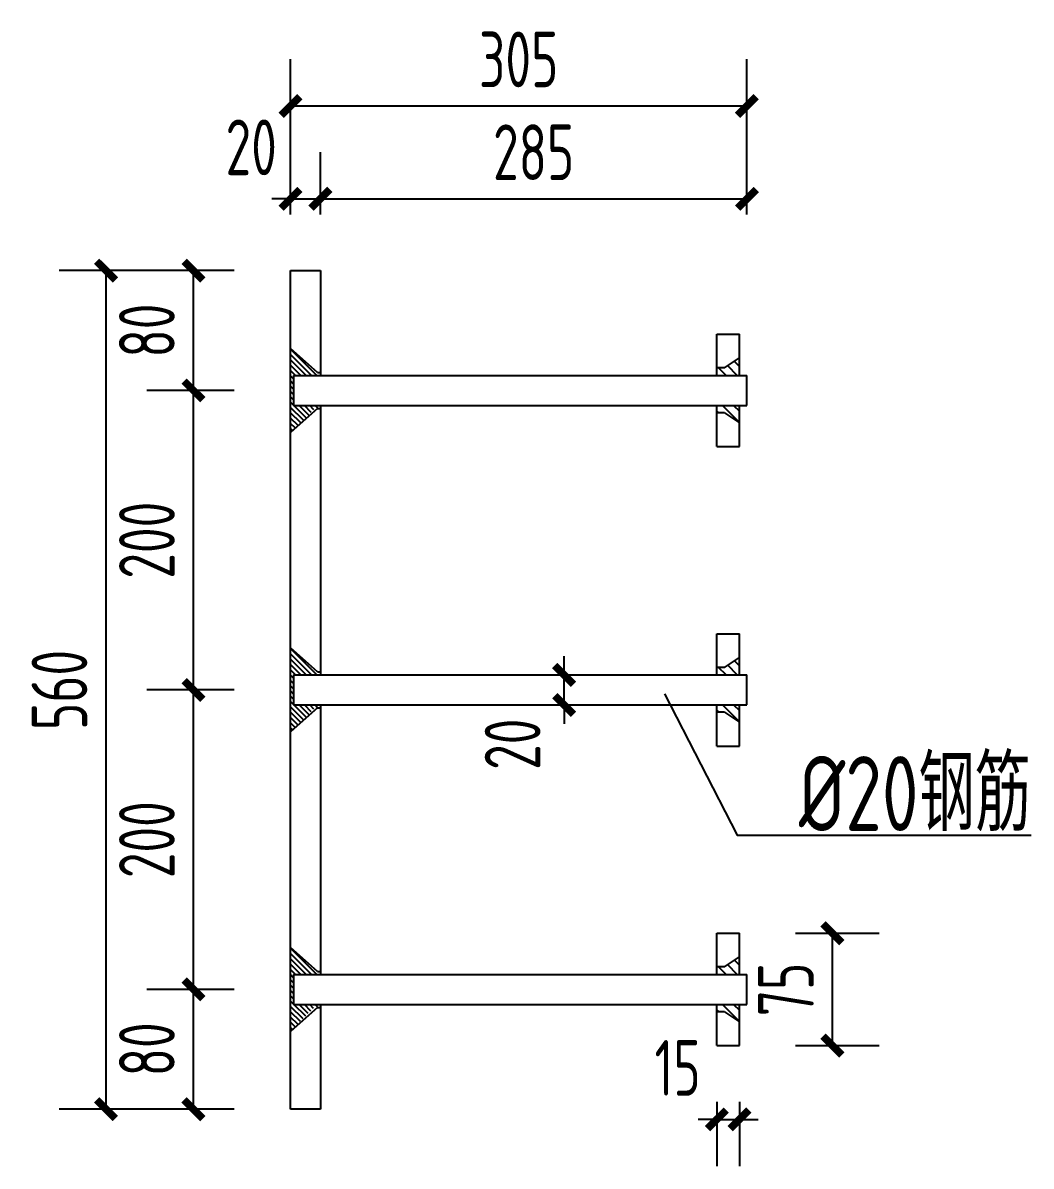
# Model space of a CAD drawing. Extents: x 6827379 to 6887889, y 99218 to 177608.
# Drawn here: x 6864066 to 6866758, y 117827 to 120881 of the extents above; entities that cross this region are included whole.
import ezdxf

# ---------------------------------------------------------------- set-up
doc = ezdxf.new("R2010")
doc.units = 0
doc.header["$LTSCALE"] = 1000
doc.header["$MEASUREMENT"] = 0
for name, pattern in [('CENTER', [50.8, 31.75, -6.35, 6.35, -6.35]), ('CONTINOUS', [2000000.0, 1000000.0, 1000000.0]), ('DASHED', [19.05, 12.7, -6.35])]:
    doc.linetypes.add(name, pattern=pattern)
for name, color, linetype in [('100', 7, 'Continuous'), ('A_公标', 3, 'Continuous'), ('GC', 3, 'Continuous'), ('HF', 1, 'Continuous'), ('ZX', 1, 'CENTER'), ('校对1', 2, 'Continuous')]:
    doc.layers.add(name, color=color, linetype=linetype)
doc.styles.add('_TCH_DIM_T3', font='tssdeng.shx', dxfattribs={"width": 0.705882, "bigfont": 'tssdchn.shx'})
doc.styles.get("Standard").update_dxf_attribs({"font": 'tssdeng.shx', "bigfont": 'hztxt.shx'})
doc.dimstyles.new('_TCH_ARCH&&50', dxfattribs={"dimtxt": 148.75, "dimasz": 50, "dimexe": 125, "dimexo": 150, "dimgap": 50, "dimtad": 1, "dimdec": 0, "dimzin": 0, "dimdsep": 46, "dimtxsty": '_TCH_DIM_T3', "dimblk": 'ARCHTICK', "dimcen": 0.09, "dimclrt": 7, "dimazin": 2, "dimtfac": 1, "dimtdec": 0, "dimtix": 1, "dimtmove": 2, "dimatfit": 3, "dimfxl": 1, "dimtolj": 1, "dimtzin": 0, "dimarcsym": 0})
pattern_1 = [(135, (6260490.988, -442430.642), (14.96708713, 14.96708713), [])]
pattern_2 = [(315, (10319783.334, -5209394.602), (-7.071067812, -7.071067812), [])]
pattern_3 = [(315, (10319783.335, -5208594.402), (-7.071067812, -7.071067812), [])]
pattern_4 = [(315, (10319783.337, -5207794.6), (-7.071067812, -7.071067812), [])]
pattern_5 = [(315, (10319783.336, -5207794.6), (-7.071067812, -7.071067812), [])]

# ---------------------------------------------------------------- blocks, each defined once
blk = doc.blocks.new('_ArchTick')
at = {"color": 0, "linetype": 'ByBlock', "const_width": 0.4}
blk.add_lwpolyline([(-0.5, -0.5), (0.5, 0.5)], dxfattribs=at)
blk = doc.blocks.new('*D124')
at = {"layer": 'A_公标', "color": 0, "linetype": 'CONTINOUS', "lineweight": -2, "transparency": 16777216}
for p, q in [((6864630.4, 120218.8), (6864162.9, 120218.8)), ((6864287.9, 117978.8), (6864287.9, 120218.8)), ((6864630.4, 117978.8), (6864162.9, 117978.8))]:
    blk.add_line(p, q, dxfattribs=at)
at = {"layer": 'Defpoints', "color": 0, "linetype": 'CONTINOUS', "transparency": 16777216}
for p in [(6864287.9, 120218.8), (6864780.4, 120218.8), (6864780.4, 117978.8)]:
    blk.add_point(p, dxfattribs=at)
at = {"layer": 'A_公标', "color": 0, "linetype": 'CONTINOUS', "lineweight": -2, "transparency": 16777216, "xscale": 50, "yscale": 50, "zscale": 50}
for p, rotation in [((6864287.9, 120218.8), 89.99987217141245), ((6864287.9, 117978.8), 269.9998721714124)]:
    blk.add_blockref('_ArchTick', p, dxfattribs=dict(at, rotation=rotation))
at = {"layer": 'A_公标', "color": 7, "linetype": 'CONTINOUS', "transparency": 16777216, "insert": (6864163.5, 119098.8), "char_height": 148.75, "attachment_point": 5, "rotation": 89.9999, "style": '_TCH_DIM_T3'}
blk.add_mtext('\\A1;560', dxfattribs=at)
blk = doc.blocks.new('*D125')
at = {"layer": 'A_公标', "color": 0, "linetype": 'CONTINOUS', "lineweight": -2, "transparency": 16777216}
for p, q in [((6864630.4, 120218.8), (6864396.4, 120218.8)), ((6864521.4, 119898.8), (6864521.4, 120218.8)), ((6864630.4, 119898.8), (6864396.4, 119898.8))]:
    blk.add_line(p, q, dxfattribs=at)
at = {"layer": 'Defpoints', "color": 0, "linetype": 'CONTINOUS', "transparency": 16777216}
for p in [(6864521.4, 120218.8), (6864780.4, 120218.8), (6864780.4, 119898.8)]:
    blk.add_point(p, dxfattribs=at)
at = {"layer": 'A_公标', "color": 0, "linetype": 'CONTINOUS', "lineweight": -2, "transparency": 16777216, "xscale": 50, "yscale": 50, "zscale": 50}
for p, rotation in [((6864521.4, 120218.8), 90), ((6864521.4, 119898.8), 270)]:
    blk.add_blockref('_ArchTick', p, dxfattribs=dict(at, rotation=rotation))
at = {"layer": 'A_公标', "color": 7, "linetype": 'CONTINOUS', "transparency": 16777216, "insert": (6864397, 120058.8), "char_height": 148.75, "attachment_point": 5, "rotation": 90, "style": '_TCH_DIM_T3'}
blk.add_mtext('\\A1;80', dxfattribs=at)
blk = doc.blocks.new('*D126')
at = {"layer": 'A_公标', "color": 0, "linetype": 'CONTINOUS', "lineweight": -2, "transparency": 16777216}
for p, q in [((6864630.4, 119898.8), (6864396.4, 119898.8)), ((6864521.4, 119098.8), (6864521.4, 119898.8)), ((6864630.4, 119098.8), (6864396.4, 119098.8))]:
    blk.add_line(p, q, dxfattribs=at)
at = {"layer": 'Defpoints', "color": 0, "linetype": 'CONTINOUS', "transparency": 16777216}
for p in [(6864521.4, 119898.8), (6864780.4, 119898.8), (6864780.4, 119098.8)]:
    blk.add_point(p, dxfattribs=at)
at = {"layer": 'A_公标', "color": 0, "linetype": 'CONTINOUS', "lineweight": -2, "transparency": 16777216, "xscale": 50, "yscale": 50, "zscale": 50}
for p, rotation in [((6864521.4, 119898.8), 90), ((6864521.4, 119098.8), 270)]:
    blk.add_blockref('_ArchTick', p, dxfattribs=dict(at, rotation=rotation))
at = {"layer": 'A_公标', "color": 7, "linetype": 'CONTINOUS', "transparency": 16777216, "insert": (6864397, 119498.8), "char_height": 148.75, "attachment_point": 5, "rotation": 90, "style": '_TCH_DIM_T3'}
blk.add_mtext('\\A1;200', dxfattribs=at)
blk = doc.blocks.new('*D127')
at = {"layer": 'A_公标', "color": 0, "linetype": 'CONTINOUS', "lineweight": -2, "transparency": 16777216}
for p, q in [((6864630.4, 119098.8), (6864396.4, 119098.8)), ((6864521.4, 118298.8), (6864521.4, 119098.8)), ((6864630.4, 118298.8), (6864396.4, 118298.8))]:
    blk.add_line(p, q, dxfattribs=at)
at = {"layer": 'Defpoints', "color": 0, "linetype": 'CONTINOUS', "transparency": 16777216}
for p in [(6864521.4, 119098.8), (6864780.4, 119098.8), (6864780.4, 118298.8)]:
    blk.add_point(p, dxfattribs=at)
at = {"layer": 'A_公标', "color": 0, "linetype": 'CONTINOUS', "lineweight": -2, "transparency": 16777216, "xscale": 50, "yscale": 50, "zscale": 50}
for p, rotation in [((6864521.4, 119098.8), 90), ((6864521.4, 118298.8), 270)]:
    blk.add_blockref('_ArchTick', p, dxfattribs=dict(at, rotation=rotation))
at = {"layer": 'A_公标', "color": 7, "linetype": 'CONTINOUS', "transparency": 16777216, "insert": (6864397, 118698.8), "char_height": 148.75, "attachment_point": 5, "rotation": 90, "style": '_TCH_DIM_T3'}
blk.add_mtext('\\A1;200', dxfattribs=at)
blk = doc.blocks.new('*D128')
at = {"layer": 'A_公标', "color": 0, "linetype": 'CONTINOUS', "lineweight": -2, "transparency": 16777216}
for p, q in [((6864630.4, 118298.8), (6864396.4, 118298.8)), ((6864521.4, 117978.8), (6864521.4, 118298.8)), ((6864630.4, 117978.8), (6864396.4, 117978.8))]:
    blk.add_line(p, q, dxfattribs=at)
at = {"layer": 'Defpoints', "color": 0, "linetype": 'CONTINOUS', "transparency": 16777216}
for p in [(6864521.4, 118298.8), (6864780.4, 118298.8), (6864780.4, 117978.8)]:
    blk.add_point(p, dxfattribs=at)
at = {"layer": 'A_公标', "color": 0, "linetype": 'CONTINOUS', "lineweight": -2, "transparency": 16777216, "xscale": 50, "yscale": 50, "zscale": 50}
for p, rotation in [((6864521.4, 118298.8), 90), ((6864521.4, 117978.8), 270)]:
    blk.add_blockref('_ArchTick', p, dxfattribs=dict(at, rotation=rotation))
at = {"layer": 'A_公标', "color": 7, "linetype": 'CONTINOUS', "transparency": 16777216, "insert": (6864397, 118138.8), "char_height": 148.75, "attachment_point": 5, "rotation": 90, "style": '_TCH_DIM_T3'}
blk.add_mtext('\\A1;80', dxfattribs=at)
blk = doc.blocks.new('*D129')
at = {"layer": 'A_公标', "color": 0, "linetype": 'CONTINOUS', "lineweight": -2, "transparency": 16777216}
for p, q in [((6864780.4, 120368.6), (6864780.4, 120783.7)), ((6865999, 120368.6), (6865999, 120783.7)), ((6864780.4, 120658.7), (6865999, 120658.7))]:
    blk.add_line(p, q, dxfattribs=at)
at = {"layer": 'Defpoints', "color": 0, "linetype": 'CONTINOUS', "transparency": 16777216}
for p in [(6865999, 120658.7), (6864780.4, 120218.6), (6865999, 120218.6)]:
    blk.add_point(p, dxfattribs=at)
at = {"layer": 'A_公标', "color": 0, "linetype": 'CONTINOUS', "lineweight": -2, "transparency": 16777216, "xscale": 50, "yscale": 50, "zscale": 50}
for p, rotation in [((6864780.4, 120658.7), 179.9999188381327), ((6865999, 120658.7), 359.9999188381327)]:
    blk.add_blockref('_ArchTick', p, dxfattribs=dict(at, rotation=rotation))
at = {"layer": 'A_公标', "color": 7, "linetype": 'CONTINOUS', "transparency": 16777216, "insert": (6865389.7, 120783.1), "char_height": 148.75, "attachment_point": 5, "rotation": 359.9999, "style": '_TCH_DIM_T3'}
blk.add_mtext('\\A1;305', dxfattribs=at)
blk = doc.blocks.new('*D130')
at = {"layer": 'A_公标', "color": 0, "linetype": 'CONTINOUS', "lineweight": -2, "transparency": 16777216}
for p, q in [((6864780.4, 120368.6), (6864780.4, 120535.7)), ((6864860.4, 120368.6), (6864860.4, 120535.7)), ((6864780.4, 120410.7), (6864730.4, 120410.7)), ((6864780.4, 120410.7), (6864860.4, 120410.7)), ((6864860.4, 120410.7), (6864910.4, 120410.7))]:
    blk.add_line(p, q, dxfattribs=at)
at = {"layer": 'Defpoints', "color": 0, "linetype": 'CONTINOUS', "transparency": 16777216}
for p in [(6864860.4, 120410.7), (6864780.4, 120218.6), (6864860.4, 120218.6)]:
    blk.add_point(p, dxfattribs=at)
at = {"layer": 'A_公标', "color": 0, "linetype": 'CONTINOUS', "lineweight": -2, "transparency": 16777216, "xscale": 50, "yscale": 50, "zscale": 50}
for p, rotation in [((6864780.4, 120410.7), 359.9999188381425), ((6864860.4, 120410.7), 179.9999188381425)]:
    blk.add_blockref('_ArchTick', p, dxfattribs=dict(at, rotation=rotation))
at = {"layer": 'A_公标', "color": 7, "linetype": 'CONTINOUS', "transparency": 16777216, "insert": (6864675.5, 120548.2), "char_height": 148.75, "attachment_point": 5, "rotation": 359.9999, "style": '_TCH_DIM_T3'}
blk.add_mtext('\\A1;20', dxfattribs=at)
blk = doc.blocks.new('*D131')
at = {"layer": 'A_公标', "color": 0, "linetype": 'CONTINOUS', "lineweight": -2, "transparency": 16777216}
for p, q in [((6864860.4, 120368.6), (6864860.4, 120535.7)), ((6865999, 120368.6), (6865999, 120535.7)), ((6864860.4, 120410.7), (6865999, 120410.7))]:
    blk.add_line(p, q, dxfattribs=at)
at = {"layer": 'Defpoints', "color": 0, "linetype": 'CONTINOUS', "transparency": 16777216}
for p in [(6865999, 120410.7), (6864860.4, 120218.6), (6865999, 120218.6)]:
    blk.add_point(p, dxfattribs=at)
at = {"layer": 'A_公标', "color": 0, "linetype": 'CONTINOUS', "lineweight": -2, "transparency": 16777216, "xscale": 50, "yscale": 50, "zscale": 50}
for p, rotation in [((6864860.4, 120410.7), 179.9999188381423), ((6865999, 120410.7), 359.9999188381423)]:
    blk.add_blockref('_ArchTick', p, dxfattribs=dict(at, rotation=rotation))
at = {"layer": 'A_公标', "color": 7, "linetype": 'CONTINOUS', "transparency": 16777216, "insert": (6865429.7, 120535.1), "char_height": 148.75, "attachment_point": 5, "rotation": 359.9999, "style": '_TCH_DIM_T3'}
blk.add_mtext('\\A1;285', dxfattribs=at)
blk = doc.blocks.new('*D132')
at = {"layer": 'A_公标', "color": 0, "linetype": 'CONTINOUS', "lineweight": -2, "transparency": 16777216}
for p, q in [((6865510.9, 119139), (6865510.9, 119189)), ((6865455.4, 119139), (6865635.9, 119139)), ((6865510.9, 119058.6), (6865510.9, 119139)), ((6865455.4, 119058.6), (6865635.9, 119058.6)), ((6865510.9, 119058.6), (6865510.9, 119008.6))]:
    blk.add_line(p, q, dxfattribs=at)
at = {"layer": 'Defpoints', "color": 0, "linetype": 'CONTINOUS', "transparency": 16777216}
for p in [(6865305.4, 119139), (6865510.9, 119139), (6865305.4, 119058.6)]:
    blk.add_point(p, dxfattribs=at)
at = {"layer": 'A_公标', "color": 0, "linetype": 'CONTINOUS', "lineweight": -2, "transparency": 16777216, "xscale": 50, "yscale": 50, "zscale": 50}
for p, rotation in [((6865510.9, 119139), 270), ((6865510.9, 119058.6), 90)]:
    blk.add_blockref('_ArchTick', p, dxfattribs=dict(at, rotation=rotation))
at = {"layer": 'A_公标', "color": 7, "linetype": 'CONTINOUS', "transparency": 16777216, "insert": (6865373.4, 118953.7), "char_height": 148.75, "attachment_point": 5, "rotation": 90, "style": '_TCH_DIM_T3'}
blk.add_mtext('\\A1;20', dxfattribs=at)
blk = doc.blocks.new('*D133')
at = {"layer": 'A_公标', "color": 0, "linetype": 'CONTINOUS', "lineweight": -2, "transparency": 16777216}
for p, q in [((6865919, 117998.8), (6865919, 117826.7)), ((6865979, 117998.8), (6865979, 117826.7)), ((6865919, 117951.7), (6865869, 117951.7)), ((6865919, 117951.7), (6865979, 117951.7)), ((6865979, 117951.7), (6866029, 117951.7))]:
    blk.add_line(p, q, dxfattribs=at)
at = {"layer": 'Defpoints', "color": 0, "linetype": 'CONTINOUS', "transparency": 16777216}
for p in [(6865919, 118148.8), (6865979, 118148.8), (6865979, 117951.7)]:
    blk.add_point(p, dxfattribs=at)
at = {"layer": 'A_公标', "color": 0, "linetype": 'CONTINOUS', "lineweight": -2, "transparency": 16777216, "xscale": 50, "yscale": 50, "zscale": 50}
for p, rotation in [((6865919, 117951.7), 359.9999411091841), ((6865979, 117951.7), 179.999941109184)]:
    blk.add_blockref('_ArchTick', p, dxfattribs=dict(at, rotation=rotation))
at = {"layer": 'A_公标', "color": 7, "linetype": 'CONTINOUS', "transparency": 16777216, "insert": (6865814, 118089.2), "char_height": 148.75, "attachment_point": 5, "rotation": 359.9999, "style": '_TCH_DIM_T3'}
blk.add_mtext('\\A1;15', dxfattribs=at)
blk = doc.blocks.new('*D134')
at = {"layer": 'A_公标', "color": 0, "linetype": 'CONTINOUS', "lineweight": -2, "transparency": 16777216}
for p, q in [((6866129, 118448.8), (6866352.4, 118448.8)), ((6866227.4, 118148.8), (6866227.4, 118448.8)), ((6866129, 118148.8), (6866352.4, 118148.8))]:
    blk.add_line(p, q, dxfattribs=at)
at = {"layer": 'Defpoints', "color": 0, "linetype": 'CONTINOUS', "transparency": 16777216}
for p in [(6865979, 118448.8), (6866227.4, 118448.8), (6865979, 118148.8)]:
    blk.add_point(p, dxfattribs=at)
at = {"layer": 'A_公标', "color": 0, "linetype": 'CONTINOUS', "lineweight": -2, "transparency": 16777216, "xscale": 50, "yscale": 50, "zscale": 50}
for p, rotation in [((6866227.4, 118448.8), 90), ((6866227.4, 118148.8), 270)]:
    blk.add_blockref('_ArchTick', p, dxfattribs=dict(at, rotation=rotation))
at = {"layer": 'A_公标', "color": 7, "linetype": 'CONTINOUS', "transparency": 16777216, "insert": (6866103, 118298.8), "char_height": 148.75, "attachment_point": 5, "rotation": 90, "style": '_TCH_DIM_T3'}
blk.add_mtext('\\A1;75', dxfattribs=at)

msp = doc.modelspace()

# ---------------------------------------------------------------- hatches: boundary and pattern name
at = {"layer": 'HF'}
h = msp.add_hatch(dxfattribs=at)
h.set_pattern_fill('ANSI31', color=256, scale=80, angle=180, style=0)
h.set_pattern_definition(pattern_4)
h.paths.add_polyline_path([(6864780.4, 119937.7), (6864780.4, 119898.4), (6864788.5, 119898.4), (6864788.5, 119938.8), (6864852.4, 119938.8), (6864852.4, 119946.8), (6864844.4, 119946.8), (6864780.4, 120010.8)])
h = msp.add_hatch(dxfattribs=at)
h.set_pattern_fill('ANSI31', color=256, scale=80, angle=180, style=0)
h.set_pattern_definition(pattern_5)
h.paths.add_polyline_path([(6864780.4, 119937.7), (6864780.4, 119898.4), (6864788.5, 119898.4), (6864788.5, 119938.8), (6864852.4, 119938.8), (6864852.4, 119946.8), (6864844.4, 119946.8), (6864780.4, 120010.8)])
h = msp.add_hatch(dxfattribs=at)
h.set_pattern_fill('ANSI31', color=256, scale=6.666664, style=0)
h.set_pattern_definition(pattern_1)
h.paths.add_polyline_path([(6865919, 119858.8), (6865979, 119858.8), (6865979, 119812.2), (6865939, 119838.8), (6865919, 119838.8)])
h.paths.add_polyline_path([(6865919, 119958.8), (6865939, 119958.8), (6865979, 119985.5), (6865979, 119938.8), (6865919, 119938.8)])
h = msp.add_hatch(dxfattribs=at)
h.set_pattern_fill('ANSI31', color=256, scale=6.666664, style=0)
h.set_pattern_definition(pattern_1)
h.paths.add_polyline_path([(6865919, 119858.8), (6865979, 119858.8), (6865979, 119812.2), (6865939, 119838.8), (6865919, 119838.8)])
h.paths.add_polyline_path([(6865919, 119958.8), (6865939, 119958.8), (6865979, 119985.5), (6865979, 119938.8), (6865919, 119938.8)])
h = msp.add_hatch(dxfattribs=at)
h.set_pattern_fill('ANSI31', color=256, scale=80, angle=180, style=0)
h.set_pattern_definition(pattern_4)
h.paths.add_polyline_path([(6864780.4, 119859.2), (6864780.4, 119898.8), (6864788.5, 119898.8), (6864788.5, 119858.4), (6864852.4, 119858.4), (6864852.4, 119850.4), (6864844.4, 119850.4), (6864780.4, 119786.4)])
h = msp.add_hatch(dxfattribs=at)
h.set_pattern_fill('ANSI31', color=256, scale=80, angle=180, style=0)
h.set_pattern_definition(pattern_5)
h.paths.add_polyline_path([(6864780.4, 119859.2), (6864780.4, 119898.8), (6864788.5, 119898.8), (6864788.5, 119858.4), (6864852.4, 119858.4), (6864852.4, 119850.4), (6864844.4, 119850.4), (6864780.4, 119786.4)])
h = msp.add_hatch(dxfattribs=at)
h.set_pattern_fill('ANSI31', color=256, scale=80, angle=180, style=0)
h.set_pattern_definition(pattern_3)
h.paths.add_polyline_path([(6864780.4, 119137.9), (6864780.4, 119098.6), (6864788.5, 119098.6), (6864788.5, 119139), (6864852.4, 119139), (6864852.4, 119147), (6864844.4, 119147), (6864780.4, 119211)])
h = msp.add_hatch(dxfattribs=at)
h.set_pattern_fill('ANSI31', color=256, scale=6.666664, style=0)
h.set_pattern_definition([(135, (6260490.987, -443230.444), (14.96708713, 14.96708713), [])])
h.paths.add_polyline_path([(6865919, 119059), (6865979, 119059), (6865979, 119012.4), (6865939, 119039), (6865919, 119039)])
h.paths.add_polyline_path([(6865919, 119159), (6865939, 119159), (6865979, 119185.7), (6865979, 119139), (6865919, 119139)])
h = msp.add_hatch(dxfattribs=at)
h.set_pattern_fill('ANSI31', color=256, scale=80, angle=180, style=0)
h.set_pattern_definition(pattern_3)
h.paths.add_polyline_path([(6864780.4, 119059.4), (6864780.4, 119099), (6864788.5, 119099), (6864788.5, 119058.6), (6864852.4, 119058.6), (6864852.4, 119050.6), (6864844.4, 119050.6), (6864780.4, 118986.6)])
h = msp.add_hatch(dxfattribs=at)
h.set_pattern_fill('ANSI31', color=256, scale=80, angle=180, style=0)
h.set_pattern_definition(pattern_2)
h.paths.add_polyline_path([(6864780.4, 118337.7), (6864780.4, 118298.4), (6864788.5, 118298.4), (6864788.5, 118338.8), (6864852.4, 118338.8), (6864852.4, 118346.8), (6864844.4, 118346.8), (6864780.4, 118410.8)])
h = msp.add_hatch(dxfattribs=at)
h.set_pattern_fill('ANSI31', color=256, scale=6.666664, style=0)
h.set_pattern_definition([(135, (6260490.984, -444030.644), (14.96708713, 14.96708713), [])])
h.paths.add_polyline_path([(6865919, 118258.8), (6865979, 118258.8), (6865979, 118212.2), (6865939, 118238.8), (6865919, 118238.8)])
h.paths.add_polyline_path([(6865919, 118358.8), (6865939, 118358.8), (6865979, 118385.5), (6865979, 118338.8), (6865919, 118338.8)])
h = msp.add_hatch(dxfattribs=at)
h.set_pattern_fill('ANSI31', color=256, scale=80, angle=180, style=0)
h.set_pattern_definition(pattern_2)
h.paths.add_polyline_path([(6864780.4, 118259.2), (6864780.4, 118298.8), (6864788.5, 118298.8), (6864788.5, 118258.4), (6864852.4, 118258.4), (6864852.4, 118250.4), (6864844.4, 118250.4), (6864780.4, 118186.4)])

# ---------------------------------------------------------------- linework, layer by layer
at = {"layer": 'GC'}
for p, q in [((6864780.4, 120218.8), (6864860.4, 120218.8)), ((6864780.4, 117978.8), (6864780.4, 120218.8)), ((6864860.4, 120218.8), (6864860.4, 119938.8)), ((6865939, 119958.8), (6865979, 119985.5)), ((6865939, 119958.8), (6865979, 119985.5)), ((6864788.5, 119938.8), (6864788.5, 119858.4)), ((6864788.5, 119938.8), (6864788.5, 119858.4)), ((6864852.4, 119946.8), (6864860.4, 119946.8)), ((6864852.4, 119946.8), (6864860.4, 119946.8)), ((6865939, 119958.8), (6865919, 119958.8)), ((6865939, 119958.8), (6865919, 119958.8)), ((6864852.4, 119850.4), (6864860.4, 119850.4)), ((6864852.4, 119850.4), (6864860.4, 119850.4)), ((6864860.4, 119858.4), (6864860.4, 119139)), ((6865939, 119838.8), (6865919, 119838.8)), ((6865939, 119838.8), (6865919, 119838.8)), ((6865939, 119838.8), (6865979, 119812.2)), ((6865939, 119838.8), (6865979, 119812.2)), ((6865939, 119159), (6865979, 119185.7)), ((6864788.5, 119139), (6864788.5, 119058.6)), ((6864852.4, 119147), (6864860.4, 119147)), ((6865939, 119159), (6865919, 119159)), ((6864852.4, 119050.6), (6864860.4, 119050.6)), ((6864860.4, 119058.6), (6864860.4, 118338.8)), ((6865939, 119039), (6865919, 119039)), ((6865939, 119039), (6865979, 119012.4)), ((6865939, 118358.8), (6865979, 118385.5)), ((6864852.4, 118346.8), (6864860.4, 118346.8)), ((6865939, 118358.8), (6865919, 118358.8)), ((6864788.5, 118338.8), (6864788.5, 118258.4)), ((6864852.4, 118250.4), (6864860.4, 118250.4)), ((6864860.4, 118258.4), (6864860.4, 117978.8)), ((6865939, 118238.8), (6865919, 118238.8)), ((6865939, 118238.8), (6865979, 118212.2)), ((6864860.4, 117978.8), (6864780.4, 117978.8))]:
    msp.add_line(p, q, dxfattribs=at)
for points in [[(6864852.4, 119946.8), (6864780.4, 120010.8)], [(6864852.4, 119946.8), (6864780.4, 120010.8)], [(6864852.4, 119850.4), (6864780.4, 119786.4)], [(6864852.4, 119850.4), (6864780.4, 119786.4)], [(6864852.4, 119147), (6864780.4, 119211)], [(6864852.4, 119050.6), (6864780.4, 118986.6)], [(6864852.4, 118346.8), (6864780.4, 118410.8)], [(6864852.4, 118250.4), (6864780.4, 118186.4)]]:
    msp.add_lwpolyline(points, dxfattribs=at)
at = {"layer": 'ZX', "color": 3, "linetype": 'DASHED', "ltscale": 2000}
for p, q in [((6865919, 119938.8), (6865919, 120048.8)), ((6865919, 120048.8), (6865979, 120048.8)), ((6865919, 119938.8), (6865919, 120048.8)), ((6865919, 120048.8), (6865979, 120048.8)), ((6865979, 119938.8), (6865979, 120048.8)), ((6865979, 119938.8), (6865979, 120048.8)), ((6864788.5, 119938.8), (6865999, 119938.8)), ((6864788.5, 119938.8), (6865859, 119938.8)), ((6864788.5, 119938.8), (6865999, 119938.8)), ((6865999, 119858.4), (6865999, 119938.8)), ((6865999, 119858.4), (6865999, 119938.8)), ((6865999, 119858.4), (6865999, 119938.8)), ((6865999, 119858.4), (6865999, 119938.8)), ((6864788.5, 119858.4), (6865999, 119858.4)), ((6864788.5, 119858.4), (6865999, 119858.4)), ((6865919, 119748.8), (6865919, 119858.4)), ((6865919, 119748.8), (6865919, 119858.4)), ((6865979, 119748.8), (6865979, 119858.4)), ((6865979, 119748.8), (6865979, 119858.4)), ((6865919, 119748.8), (6865979, 119748.8)), ((6865919, 119748.8), (6865979, 119748.8)), ((6865919, 119139), (6865919, 119249)), ((6865919, 119249), (6865979, 119249)), ((6865979, 119139), (6865979, 119249)), ((6864788.5, 119139), (6865859, 119139)), ((6864788.5, 119139), (6865999, 119139)), ((6865999, 119058.6), (6865999, 119139)), ((6865999, 119058.6), (6865999, 119139)), ((6864788.5, 119058.6), (6865999, 119058.6)), ((6865919, 118949), (6865919, 119058.6)), ((6865979, 118949), (6865979, 119058.6)), ((6865919, 118949), (6865979, 118949)), ((6865919, 118338.8), (6865919, 118448.8)), ((6865919, 118448.8), (6865979, 118448.8)), ((6865979, 118338.8), (6865979, 118448.8)), ((6864788.5, 118338.8), (6865859, 118338.8)), ((6864788.5, 118338.8), (6865999, 118338.8)), ((6865999, 118258.4), (6865999, 118338.8)), ((6865999, 118258.4), (6865999, 118338.8)), ((6864788.5, 118258.4), (6865859, 118258.4)), ((6864788.5, 118258.4), (6865859, 118258.4)), ((6864788.5, 118258.4), (6865999, 118258.4)), ((6865919, 118148.8), (6865919, 118258.4)), ((6865979, 118148.8), (6865979, 118258.4)), ((6865919, 118148.8), (6865979, 118148.8))]:
    msp.add_line(p, q, dxfattribs=at)
at = {"layer": '校对1', "linetype": 'CONTINOUS'}
msp.add_lwpolyline([(6865778.9, 119088.2), (6865973.4, 118710.7), (6866757.9, 118710.7)], dxfattribs=at)

# ---------------------------------------------------------------- texts
at = {"layer": '100', "color": 7, "linetype": 'Continuous', "width": 0.75}
msp.add_text('%%C20钢筋', height=200, dxfattribs=at).set_placement((6866137.7, 118722))

# ---------------------------------------------------------------- dimensions: what is measured, and where the dimension line sits
at = {"layer": 'A_公标', "linetype": 'CONTINOUS'}
for p1, p2, distance, text, picture, middle in [((6864780.4, 120218.6), (6865999, 120218.6), 440.1, '305', '*D129', (6865389.7, 120783.1)), ((6864860.4, 120218.6), (6865999, 120218.6), 192.1, '285', '*D131', (6865429.7, 120535.1)), ((6864780.4, 117978.8), (6864780.4, 120218.8), 492.6, '560', '*D124', (6864163.5, 119098.8)), ((6864780.4, 119898.8), (6864780.4, 120218.8), 259.1, '80', '*D125', (6864397, 120058.8)), ((6864780.4, 119098.8), (6864780.4, 119898.8), 259.1, '200', '*D126', (6864397, 119498.8)), ((6864780.4, 118298.8), (6864780.4, 119098.8), 259.1, '200', '*D127', (6864397, 118698.8)), ((6865979, 118148.8), (6865979, 118448.8), -248.4, '75', '*D134', (6866103, 118298.8)), ((6864780.4, 117978.8), (6864780.4, 118298.8), 259.1, '80', '*D128', (6864397, 118138.8))]:
    dim = msp.add_aligned_dim(p1=p1, p2=p2, distance=distance, text=text, dimstyle='_TCH_ARCH&&50', dxfattribs=at)
    dim.commit()
    dim.dimension.update_dxf_attribs({"geometry": picture, "text_midpoint": middle})
for base, p1, p2, angle, text, picture, middle in [((6864860.4, 120410.7), (6864780.4, 120218.6), (6864860.4, 120218.6), 359.9999, '20', '*D130', (6864675.5, 120548.2)), ((6865510.9, 119139), (6865305.4, 119058.6), (6865305.4, 119139), 90, '20', '*D132', (6865373.4, 118953.7)), ((6865979, 117951.7), (6865919, 118148.8), (6865979, 118148.8), 359.9999, '15', '*D133', (6865814, 118089.2))]:
    dim = msp.add_linear_dim(base=base, p1=p1, p2=p2, angle=angle, text=text, dimstyle='_TCH_ARCH&&50', dxfattribs=at)
    dim.commit()
    dim.dimension.update_dxf_attribs({"geometry": picture, "text_midpoint": middle, "dimtype": 129})

doc.saveas('drawing.dxf')
